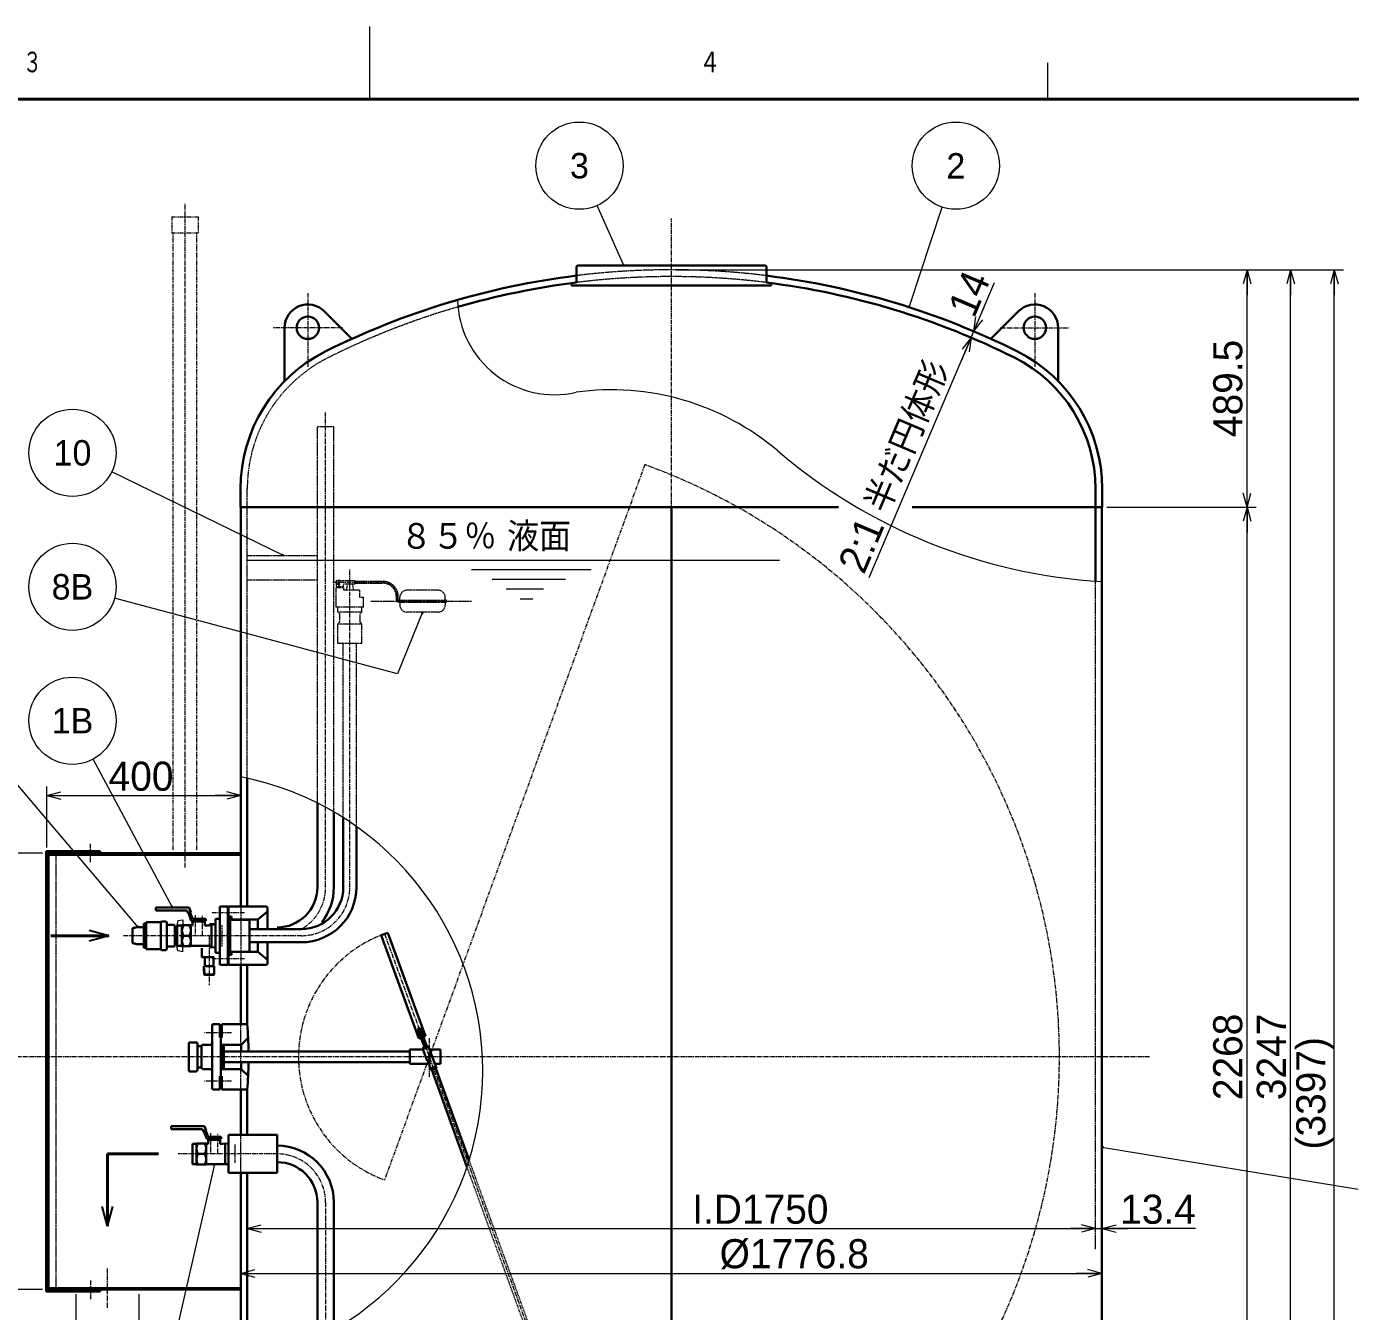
# Model space of a CAD drawing. Header units: millimetres. Extents: x -136 to 8579, y -139 to 6011.
# Drawn here: x 3506 to 6238, y 3361 to 6011 of the extents above; entities that cross this region are included whole.
import ezdxf
from ezdxf.enums import TextEntityAlignment as Align

# ---------------------------------------------------------------- set-up
doc = ezdxf.new("R2010")
doc.units = ezdxf.units.MM
doc.header["$LTSCALE"] = 0.5
for name, pattern in [('CENTER2', [28.575, 19.05, -3.175, 3.175, -3.175]), ('HIDDEN2', [4.7625, 3.175, -1.5875]), ('PHANTOM2', [31.75, 15.875, -3.175, 3.175, -3.175, 3.175, -3.175])]:
    doc.linetypes.add(name, pattern=pattern)
doc.layers.get('Defpoints').update_dxf_attribs({"color": 151})
for name, color, linetype, lineweight in [('Center', 2, 'CENTER2', 9), ('Hidden', 7, 'HIDDEN2', 9), ('Item', 7, 'Continuous', 9), ('Line', 3, 'Continuous', 30), ('Phantom', 7, 'PHANTOM2', 9), ('Size', 40, 'Continuous', 30), ('Text', 7, 'Continuous', 30)]:
    doc.layers.add(name, color=color, linetype=linetype, lineweight=lineweight)
doc.styles.get("Standard").update_dxf_attribs({"font": 'exthalf2.shx', "bigfont": 'extfont2.shx'})
doc.dimstyles.new('設計', dxfattribs={"dimtxt": 4, "dimasz": 0.001, "dimexe": 1.25, "dimexo": 0.625, "dimtad": 1, "dimdsep": 46, "dimtxsty": 'Standard', "dimblk": '30a', "dimcen": 0, "dimadec": 0, "dimazin": 0, "dimtfac": 1, "dimtofl": 0, "dimtmove": 0, "dimatfit": 3, "dimldrblk": '30a', "dimfxl": 1, "dimlwd": 9, "dimlwe": 9, "dimarcsym": 0})

# ---------------------------------------------------------------- blocks, each defined once
blk = doc.blocks.new('30a')
at = {"color": 0, "linetype": 'ByBlock', "lineweight": -2}
for q in [(-3500, 0), (-1932, 518), (-1932, -518)]:
    blk.add_line((0, 0), q, dxfattribs=at)
blk = doc.blocks.new('*D56')
at = {"layer": 'Defpoints', "color": 0, "transparency": 16777216}
for p in [(3414.1, 4306), (3548.3, 4306), (3548.3, 3406)]:
    blk.add_point(p, dxfattribs=at)
at = {"layer": 'Size', "color": 0, "lineweight": 9, "transparency": 16777216}
for p, q in [((3538.9, 4306), (3395.3, 4306)), ((3414.1, 3406), (3414.1, 4306)), ((3538.9, 3406), (3395.3, 3406))]:
    blk.add_line(p, q, dxfattribs=at)
at = {"layer": 'Size', "color": 0, "lineweight": 9, "transparency": 16777216, "xscale": 0.015, "yscale": 0.015, "zscale": 0.015}
for p, rotation in [((3414.1, 4306), 90), ((3414.1, 3406), 270)]:
    blk.add_blockref('30a', p, dxfattribs=dict(at, rotation=rotation))
at = {"layer": 'Size', "color": 0, "transparency": 16777216, "insert": (3374.7, 3856), "char_height": 60, "attachment_point": 5, "rotation": 90}
blk.add_mtext('900', dxfattribs=at)
blk = doc.blocks.new('*D57')
at = {"layer": 'Defpoints', "color": 0, "transparency": 16777216}
for p in [(3948.3, 4425.2), (3548.3, 4308.5), (3948.3, 4309.4)]:
    blk.add_point(p, dxfattribs=at)
at = {"layer": 'Size', "color": 0, "lineweight": 9, "transparency": 16777216}
for p, q in [((3548.3, 4317.9), (3548.3, 4443.9)), ((3548.3, 4425.2), (3948.3, 4425.2))]:
    blk.add_line(p, q, dxfattribs=at)
at = {"layer": 'Size', "color": 0, "lineweight": 9, "transparency": 16777216, "xscale": 0.015, "yscale": 0.015, "zscale": 0.015, "rotation": 180}
blk.add_blockref('30a', (3548.3, 4425.2), dxfattribs=at)
at = {"layer": 'Size', "color": 0, "lineweight": 9, "transparency": 16777216, "xscale": 0.015, "yscale": 0.015, "zscale": 0.015}
blk.add_blockref('30a', (3948.3, 4425.2), dxfattribs=at)
at = {"layer": 'Size', "color": 0, "transparency": 16777216, "insert": (3742.5, 4464.6), "char_height": 60, "attachment_point": 5}
blk.add_mtext('400', dxfattribs=at)
blk = doc.blocks.new('*D59')
at = {"layer": 'Defpoints', "color": 0, "transparency": 16777216}
for p in [(3608.3, 3406), (3738.3, 3406), (3738.3, 3252)]:
    blk.add_point(p, dxfattribs=at)
at = {"layer": 'Size', "color": 0, "lineweight": 9, "transparency": 16777216}
for p, q in [((3608.3, 3396.6), (3608.3, 3233.3)), ((3738.3, 3396.6), (3738.3, 3233.3)), ((3608.3, 3252), (3351.1, 3252)), ((3738.3, 3252), (3608.3, 3252)), ((3608.3, 3252), (3608.3, 3252)), ((3608.3, 3252), (3608.3, 3252)), ((3738.3, 3252), (3738.3, 3252)), ((3738.3, 3252), (3738.3, 3252))]:
    blk.add_line(p, q, dxfattribs=at)
at = {"layer": 'Size', "color": 0, "lineweight": 9, "transparency": 16777216, "xscale": 0.015, "yscale": 0.015, "zscale": 0.015}
blk.add_blockref('30a', (3608.3, 3252), dxfattribs=at)
at = {"layer": 'Size', "color": 0, "lineweight": 9, "transparency": 16777216, "xscale": 0.015, "yscale": 0.015, "zscale": 0.015, "rotation": 180}
blk.add_blockref('30a', (3738.3, 3252), dxfattribs=at)
at = {"layer": 'Size', "color": 0, "transparency": 16777216, "insert": (3460.5, 3291.4), "char_height": 60, "attachment_point": 5}
blk.add_mtext('%%C130穴', dxfattribs=at)
blk = doc.blocks.new('*D60')
at = {"layer": 'Defpoints', "color": 0, "transparency": 16777216}
for p in [(5711.7, 3886), (3961.7, 3647), (5711.7, 3532.1)]:
    blk.add_point(p, dxfattribs=at)
at = {"layer": 'Size', "color": 0, "lineweight": 9, "transparency": 16777216}
blk.add_line((3961.7, 3532.1), (5711.7, 3532.1), dxfattribs=at)
at = {"layer": 'Size', "color": 0, "lineweight": 9, "transparency": 16777216, "xscale": 0.015, "yscale": 0.015, "zscale": 0.015, "rotation": 180}
blk.add_blockref('30a', (3961.7, 3532.1), dxfattribs=at)
at = {"layer": 'Size', "color": 0, "lineweight": 9, "transparency": 16777216, "xscale": 0.015, "yscale": 0.015, "zscale": 0.015}
blk.add_blockref('30a', (5711.7, 3532.1), dxfattribs=at)
at = {"layer": 'Size', "color": 0, "transparency": 16777216, "insert": (5020.3, 3571.5), "char_height": 60, "attachment_point": 5}
blk.add_mtext('I.D1750', dxfattribs=at)
blk = doc.blocks.new('*D61')
at = {"layer": 'Defpoints', "color": 0, "transparency": 16777216}
for p in [(5711.7, 3886), (5725.1, 3886), (5725.1, 3532.1)]:
    blk.add_point(p, dxfattribs=at)
at = {"layer": 'Size', "color": 0, "lineweight": 9, "transparency": 16777216}
for p, q in [((5711.7, 3532.1), (5711.7, 3532.1)), ((5711.7, 3532.1), (5725.1, 3532.1)), ((5725.1, 3532.1), (5725.1, 3532.1)), ((5918.2, 3532.1), (5725.1, 3532.1))]:
    blk.add_line(p, q, dxfattribs=at)
at = {"layer": 'Size', "color": 0, "lineweight": 9, "transparency": 16777216, "xscale": 0.015, "yscale": 0.015, "zscale": 0.015}
blk.add_blockref('30a', (5711.7, 3532.1), dxfattribs=at)
at = {"layer": 'Size', "color": 0, "lineweight": 9, "transparency": 16777216, "xscale": 0.015, "yscale": 0.015, "zscale": 0.015, "rotation": 180}
blk.add_blockref('30a', (5725.1, 3532.1), dxfattribs=at)
at = {"layer": 'Size', "color": 0, "transparency": 16777216, "insert": (5840.8, 3571.5), "char_height": 60, "attachment_point": 5}
blk.add_mtext('13.4', dxfattribs=at)
blk = doc.blocks.new('*D62')
at = {"layer": 'Defpoints', "color": 0, "transparency": 16777216}
for p in [(5725.1, 3886), (3948.3, 3647), (5725.1, 3439.6)]:
    blk.add_point(p, dxfattribs=at)
at = {"layer": 'Size', "color": 0, "lineweight": 9, "transparency": 16777216}
blk.add_line((3948.3, 3439.6), (5725.1, 3439.6), dxfattribs=at)
at = {"layer": 'Size', "color": 0, "lineweight": 9, "transparency": 16777216, "xscale": 0.015, "yscale": 0.015, "zscale": 0.015, "rotation": 180}
blk.add_blockref('30a', (3948.3, 3439.6), dxfattribs=at)
at = {"layer": 'Size', "color": 0, "lineweight": 9, "transparency": 16777216, "xscale": 0.015, "yscale": 0.015, "zscale": 0.015}
blk.add_blockref('30a', (5725.1, 3439.6), dxfattribs=at)
at = {"layer": 'Size', "color": 0, "transparency": 16777216, "insert": (5090.2, 3479), "char_height": 60, "attachment_point": 5}
blk.add_mtext('%%C1776.8', dxfattribs=at)
blk = doc.blocks.new('*D64')
at = {"layer": 'Defpoints', "color": 0, "transparency": 16777216}
for p in [(5725.7, 5020), (6024.4, 5020), (5725.7, 2752)]:
    blk.add_point(p, dxfattribs=at)
at = {"layer": 'Size', "color": 0, "lineweight": 9, "transparency": 16777216}
for p, q in [((5735.1, 5020), (6043.1, 5020)), ((6024.4, 2752), (6024.4, 5020)), ((5735.1, 2752), (6043.1, 2752))]:
    blk.add_line(p, q, dxfattribs=at)
at = {"layer": 'Size', "color": 0, "lineweight": 9, "transparency": 16777216, "xscale": 0.015, "yscale": 0.015, "zscale": 0.015}
for p, rotation in [((6024.4, 5020), 90), ((6024.4, 2752), 270)]:
    blk.add_blockref('30a', p, dxfattribs=dict(at, rotation=rotation))
at = {"layer": 'Size', "color": 0, "transparency": 16777216, "insert": (5985, 3886), "char_height": 60, "attachment_point": 5, "rotation": 90}
blk.add_mtext('2268', dxfattribs=at)
blk = doc.blocks.new('*D65')
at = {"layer": 'Defpoints', "color": 0, "transparency": 16777216}
for p in [(4836.7, 5509.5), (6024.4, 5509.5), (5725.7, 5020)]:
    blk.add_point(p, dxfattribs=at)
at = {"layer": 'Size', "color": 0, "lineweight": 9, "transparency": 16777216}
for p, q in [((4846.1, 5509.5), (6043.1, 5509.5)), ((6024.4, 5020), (6024.4, 5509.5)), ((5735.1, 5020), (6043.1, 5020))]:
    blk.add_line(p, q, dxfattribs=at)
at = {"layer": 'Size', "color": 0, "lineweight": 9, "transparency": 16777216, "xscale": 0.015, "yscale": 0.015, "zscale": 0.015}
for p, rotation in [((6024.4, 5509.5), 90), ((6024.4, 5020), 270)]:
    blk.add_blockref('30a', p, dxfattribs=dict(at, rotation=rotation))
at = {"layer": 'Size', "color": 0, "transparency": 16777216, "insert": (5985, 5264.8), "char_height": 60, "attachment_point": 5, "rotation": 90}
blk.add_mtext('489.5', dxfattribs=at)
blk = doc.blocks.new('*D67')
at = {"layer": 'Defpoints', "color": 0, "transparency": 16777216}
for p in [(4836.7, 5509.5), (6114.4, 5509.5), (4836.7, 2262.5)]:
    blk.add_point(p, dxfattribs=at)
at = {"layer": 'Size', "color": 0, "lineweight": 9, "transparency": 16777216}
for p, q in [((4846.1, 5509.5), (6133.1, 5509.5)), ((6114.4, 2262.5), (6114.4, 5509.5)), ((4846.1, 2262.5), (6133.1, 2262.5))]:
    blk.add_line(p, q, dxfattribs=at)
at = {"layer": 'Size', "color": 0, "lineweight": 9, "transparency": 16777216, "xscale": 0.015, "yscale": 0.015, "zscale": 0.015}
for p, rotation in [((6114.4, 5509.5), 90), ((6114.4, 2262.5), 270)]:
    blk.add_blockref('30a', p, dxfattribs=dict(at, rotation=rotation))
at = {"layer": 'Size', "color": 0, "transparency": 16777216, "insert": (6075, 3886), "char_height": 60, "attachment_point": 5, "rotation": 90}
blk.add_mtext('3247', dxfattribs=at)
blk = doc.blocks.new('*D68')
at = {"layer": 'Defpoints', "color": 0, "transparency": 16777216}
for p in [(4836.7, 5509.5), (6204.4, 5509.5), (5649.9, 2112.5)]:
    blk.add_point(p, dxfattribs=at)
at = {"layer": 'Size', "color": 0, "lineweight": 9, "transparency": 16777216}
for p, q in [((4846.1, 5509.5), (6223.1, 5509.5)), ((6204.4, 2112.5), (6204.4, 5509.5))]:
    blk.add_line(p, q, dxfattribs=at)
at = {"layer": 'Size', "color": 0, "lineweight": 9, "transparency": 16777216, "xscale": 0.015, "yscale": 0.015, "zscale": 0.015}
for p, rotation in [((6204.4, 5509.5), 90), ((6204.4, 2112.5), 270)]:
    blk.add_blockref('30a', p, dxfattribs=dict(at, rotation=rotation))
at = {"layer": 'Size', "color": 0, "transparency": 16777216, "insert": (6165, 3811), "char_height": 60, "attachment_point": 5, "rotation": 90}
blk.add_mtext('(3397)', dxfattribs=at)
blk = doc.blocks.new('*D69')
at = {"layer": 'Defpoints', "color": 0, "transparency": 16777216}
for p in [(5460.7, 5382.6), (5460.7, 5382.6), (5455.2, 5369.7)]:
    blk.add_point(p, dxfattribs=at)
at = {"layer": 'Size', "color": 0, "lineweight": 9, "transparency": 16777216}
for p, q in [((5460.7, 5382.6), (5503.3, 5483)), ((5455.2, 5369.7), (5460.7, 5382.6)), ((5455.2, 5369.7), (5455.2, 5369.6))]:
    blk.add_line(p, q, dxfattribs=at)
at = {"layer": 'Size', "color": 0, "lineweight": 9, "transparency": 16777216, "xscale": 0.015, "yscale": 0.015, "zscale": 0.015}
for p, rotation in [((5460.7, 5382.6), 246.9999999999987), ((5455.2, 5369.7), 66.99999999999865)]:
    blk.add_blockref('30a', p, dxfattribs=dict(at, rotation=rotation))
at = {"layer": 'Size', "color": 0, "transparency": 16777216, "insert": (5450.9, 5460.3), "char_height": 60, "attachment_point": 5, "rotation": 67}
blk.add_mtext('14', dxfattribs=at)
blk = doc.blocks.new('*U42')
at = {"layer": 'Size', "lineweight": 9}
blk.add_line((-14.2, -33.44), (0, 0), dxfattribs=at)
at = {"layer": 'Size'}
blk.add_text('2:1 半だ円体形', height=4, rotation=67, dxfattribs=at).set_placement((-14.93, -33.13))

msp = doc.modelspace()

# ---------------------------------------------------------------- linework, layer by layer
at = {"color": 4, "linetype": 'Continuous', "lineweight": 9}
for p, q in [((4213.60817, 6011.35569), (4213.60817, 5861.35569)), ((5613.60817, 5861.35569), (5613.60817, 5936.35569))]:
    msp.add_line(p, q, dxfattribs=at)
at = {"color": 4, "linetype": 'Continuous', "lineweight": 40}
msp.add_line((8413.60817, 5861.35569), (13.60817, 5861.35569), dxfattribs=at)
at = {"layer": 'Center', "color": 7}
msp.add_line((3833.31872, 4276.37771), (3833.31872, 5645.51057), dxfattribs=at)
at = {"layer": 'Center', "color": 2}
for p, q in [((4836.71871, 2039.50549), (4836.71871, 5615.64992)), ((4086.71871, 5461.58583), (4086.71871, 5308.71371)), ((5586.71871, 5461.58583), (5586.71871, 5309.23758)), ((4158.35335, 5389.9512), (4015.08408, 5389.9512)), ((5515.08408, 5389.9512), (5658.35334, 5389.9512)), ((4123.31871, 4236.0074), (4123.31871, 5214.88851)), ((3638.31872, 4287.48485), (3638.31872, 4326.94981)), ((3854.01871, 4178.47517), (3854.01871, 4136.0074)), ((3869.01871, 4136.0074), (3869.01871, 4178.47517)), ((3883.01871, 4136.0074), (3883.01871, 4033.74579)), ((3929.06596, 3936.00741), (3872.01005, 3936.00741)), ((4337.32617, 3924.61566), (4337.32617, 3845.06209)), ((5823.10245, 3886.00741), (3469.67703, 3886.00741)), ((3929.06596, 3836.00741), (3872.01005, 3836.00741)), ((3886.01871, 3728.47517), (3886.01871, 3686.00741)), ((3901.01871, 3686.00741), (3901.01871, 3728.47517)), ((4023.31871, 3686.00741), (3819.37036, 3686.00741)), ((4123.31871, 3586.00741), (4123.31871, 2593.66721)), ((3673.31872, 3368.47643), (3673.31872, 3449.93839)), ((3638.31872, 3424.52996), (3638.31872, 3385.065))]:
    msp.add_line(p, q, dxfattribs=at)
at = {"layer": 'Center', "color": 6}
for p, q in [((4173.31871, 4236.0074), (4173.31871, 4891.19935)), ((4138.23869, 4865.0074), (4241.31871, 4865.0074)), ((4150.31871, 4870.39554), (4150.31871, 4852.62327)), ((4271.31871, 4829.0074), (4271.31871, 4835.0074)), ((4274.31871, 4826.0074), (4388.79778, 4826.0074)), ((3955.70918, 4183.5074), (3886.93468, 4183.5074)), ((4073.31871, 4136.0074), (3705.87834, 4136.0074)), ((3955.70918, 4088.5074), (3886.93468, 4088.5074))]:
    msp.add_line(p, q, dxfattribs=at)
at = {"layer": 'Center', "color": 4}
for p, q in [((4244.98073, 4139.72442), (4781.95235, 2664.407)), ((4335.24434, 3904.94103), (4326.49002, 3901.73959))]:
    msp.add_line(p, q, dxfattribs=at)
for radius, start, end in [(1300, 290, 70), (270, 110, 250)]:
    msp.add_arc((4337.32617, 3886.00741), radius, start, end, dxfattribs=at)
at = {"layer": 'Center', "color": 6}
for centre, radius, start, end in [((4241.31871, 4835.0074), 30, 0, 90), ((4274.31871, 4829.0074), 3, 180, 270), ((4073.31871, 4236.0074), 100, 270, 0)]:
    msp.add_arc(centre, radius, start, end, dxfattribs=at)
at = {"layer": 'Center', "color": 2}
for centre, start, end in [((4023.31871, 4236.0074), 302.197252, 0), ((4023.31871, 3586.00741), 0, 90)]:
    msp.add_arc(centre, 100, start, end, dxfattribs=at)
at = {"layer": 'Hidden', "color": 3}
for p, q in [((4106.31871, 4409.75924), (4106.31871, 5186.0074)), ((4106.31871, 5186.0074), (4140.31871, 5186.0074)), ((4140.31871, 4391.37946), (4140.31871, 5186.0074)), ((3961.71871, 4460.89067), (3961.71871, 5058.05513)), ((3961.71871, 4920.0074), (4106.31871, 4920.0074)), ((3961.71871, 4870.0074), (4106.31871, 4870.0074)), ((5711.71871, 3489.2005), (5711.71871, 4867.34911)), ((3566.71872, 4306.0074), (3566.71872, 3406.00741)), ((3948.31871, 4196.0074), (3948.31871, 4076.0074)), ((3909.01871, 4157.98641), (3909.01871, 4114.0284)), ((3948.31871, 3818.50741), (3948.31871, 3953.50741)), ((3948.31871, 3647.00741), (3948.31871, 3725.00741)), ((3936.01871, 3705.03991), (3936.01871, 3666.9749))]:
    msp.add_line(p, q, dxfattribs=at)
at = {"layer": 'Hidden', "color": 6}
for p, q in [((4145.31871, 4869.0074), (4183.31871, 4869.0074)), ((4145.31871, 4869.0074), (4145.31871, 4856.0074)), ((4183.31871, 4869.0074), (4183.31871, 4861.0074)), ((4183.31871, 4867.0074), (4241.31871, 4867.0074)), ((4183.31871, 4863.0074), (4241.31871, 4863.0074)), ((4145.31871, 4856.0074), (4160.31871, 4856.0074)), ((4145.31871, 4854.0074), (4160.31871, 4854.0074)), ((4145.31871, 4814.0074), (4145.31871, 4854.0074)), ((4183.31871, 4861.0074), (4160.31871, 4861.0074)), ((4160.31871, 4856.0074), (4160.31871, 4861.0074)), ((4160.31871, 4854.0074), (4160.31871, 4849.0074)), ((4193.31871, 4849.0074), (4160.31871, 4849.0074)), ((4168.31871, 4861.0074), (4165.81871, 4849.0074)), ((4178.31871, 4861.0074), (4180.81871, 4849.0074)), ((4193.31871, 4849.0074), (4193.31871, 4834.0074)), ((4355.29996, 4848.5074), (4291.33747, 4848.5074)), ((4201.31871, 4814.0074), (4145.31871, 4814.0074)), ((4148.31871, 4804.0074), (4148.31871, 4814.0074)), ((4193.31871, 4834.0074), (4201.31871, 4834.0074)), ((4198.31871, 4804.0074), (4198.31871, 4814.0074)), ((4201.31871, 4814.0074), (4201.31871, 4834.0074)), ((4269.31871, 4829.0074), (4269.31871, 4835.0074)), ((4273.31871, 4829.0074), (4273.31871, 4835.0074)), ((4274.31871, 4828.0074), (4371.27142, 4828.0074)), ((4274.31871, 4824.0074), (4371.27142, 4824.0074)), ((4276.33747, 4828.0074), (4276.33747, 4833.5074)), ((4276.33747, 4824.0074), (4276.33747, 4818.5074)), ((4370.29996, 4828.0074), (4370.29996, 4833.5074)), ((4370.29996, 4829.0074), (4371.27142, 4829.0074)), ((4370.29996, 4824.0074), (4370.29996, 4818.5074)), ((4371.27142, 4823.0074), (4370.29996, 4823.0074)), ((4371.27142, 4828.0074), (4371.27142, 4829.0074)), ((4371.27142, 4824.0074), (4371.27142, 4823.0074)), ((4148.31871, 4804.0074), (4198.31871, 4804.0074)), ((4148.31871, 4804.0074), (4152.31871, 4800.0074)), ((4148.31871, 4779.0074), (4152.31871, 4783.0074)), ((4152.31871, 4800.0074), (4152.31871, 4783.0074)), ((4198.31871, 4804.0074), (4194.31871, 4800.0074)), ((4194.31871, 4783.0074), (4194.31871, 4800.0074)), ((4198.31871, 4779.0074), (4194.31871, 4783.0074)), ((4355.29996, 4803.5074), (4291.33747, 4803.5074)), ((4148.31871, 4739.0074), (4148.31871, 4779.0074)), ((4148.31871, 4779.0074), (4198.31871, 4779.0074)), ((4198.31871, 4739.0074), (4198.31871, 4779.0074)), ((4198.31871, 4739.0074), (4148.31871, 4739.0074)), ((4159.71871, 4379.61239), (4159.71871, 4739.0074)), ((4186.91871, 4361.3976), (4186.91871, 4739.0074))]:
    msp.add_line(p, q, dxfattribs=at)
at = {"layer": 'Hidden', "color": 4}
for p, q in [((4216.55554, 4826.0074), (4424.0085, 4826.0074)), ((4716.22102, 2858.15946), (4419.53395, 3673.30049)), ((4707.76382, 2855.08123), (4415.01731, 3659.39562))]:
    msp.add_line(p, q, dxfattribs=at)
at = {"layer": 'Hidden', "color": 6}
msp.add_circle((4150.31871, 4861.0074), 2, dxfattribs=at)
at = {"layer": 'Hidden', "color": 3}
for centre, radius, start, end in [((4836.71871, 3912.63241), 1596.875, 82.949754, 97.050246), ((4836.71871, 3912.63241), 1582.875, 82.887076, 97.112924), ((4836.71871, 3912.63241), 1582.875, 106.151363, 116.567598), ((4263.94371, 5058.05513), 302.225, 116.567598, 180)]:
    msp.add_arc(centre, radius, start, end, dxfattribs=at)
at = {"layer": 'Hidden', "color": 6}
for centre, radius, start, end in [((4241.31871, 4835.0074), 32, 0, 90), ((4241.31871, 4835.0074), 28, 0, 90), ((4291.33747, 4833.5074), 15, 90, 180), ((4355.29996, 4833.5074), 15, 0, 90), ((4274.31871, 4829.0074), 5, 180, 270), ((4274.31871, 4829.0074), 1, 180, 270), ((4291.33747, 4818.5074), 15, 180, 270), ((4355.29996, 4818.5074), 15, 270, 0), ((4370.76866, 4826.0074), 2.55005, 281.370636, 78.629364)]:
    msp.add_arc(centre, radius, start, end, dxfattribs=at)
at = {"layer": 'Item', "color": 7, "lineweight": 9}
for centre in [(4647.02755, 5724.29033), (5423.59176, 5724.29033), (3601.08526, 5131.98476), (3601.08526, 4855.69439), (3601.08526, 4579.40402)]:
    msp.add_circle(centre, 90, dxfattribs=at)
at = {"layer": 'Line', "color": 3}
for p, q in [((4640.71871, 5516.04543), (4642.71871, 5518.04543)), ((4640.71871, 5483.04543), (4640.71871, 5516.04543)), ((4642.71871, 5518.04543), (5030.71871, 5518.04543)), ((5032.71871, 5516.04543), (5030.71871, 5518.04543)), ((5032.71871, 5483.04543), (5032.71871, 5516.04543)), ((4630.71871, 5482.04543), (4640.71871, 5483.04543)), ((4630.71871, 5482.04543), (4630.71871, 5477.04543)), ((4630.71871, 5477.04543), (5042.71871, 5477.04543)), ((5042.71871, 5482.04543), (5032.71871, 5483.04543)), ((5042.71871, 5482.04543), (5042.71871, 5477.04543)), ((4120.65984, 5423.89232), (4177.47549, 5367.07667)), ((5552.77759, 5423.89232), (5495.96194, 5367.07667)), ((4038.71871, 5389.9512), (4038.71871, 5280.02799)), ((5634.71871, 5389.9512), (5634.71871, 5280.02799)), ((3947.71871, 5020.0074), (3947.71871, 5058.05513)), ((5711.71871, 4867.34911), (5711.71871, 5058.05513)), ((5725.71871, 5020.0074), (5725.71871, 5058.05513)), ((3947.71871, 5020.0074), (5181.28438, 5020.0074)), ((3948.31871, 5020.0074), (3948.31871, 4196.0074)), ((4836.71871, 5020.0074), (4836.71871, 2752.00741)), ((5725.71871, 5020.0074), (5333.53442, 5020.0074)), ((5725.11871, 2752.00741), (5725.11871, 5020.0074)), ((3961.71871, 4460.89067), (3961.71871, 4196.0074)), ((4106.31871, 4236.0074), (4106.31871, 4409.75924)), ((4140.31871, 4236.0074), (4140.31871, 4391.37946)), ((3546.71872, 4310.1074), (3658.31872, 4310.1074)), ((3546.71872, 3401.90741), (3546.71872, 4310.1074)), ((3548.31872, 4308.5074), (3658.31872, 4308.5074)), ((3548.31872, 3403.50741), (3548.31872, 4308.5074)), ((3948.31871, 4306.0074), (3548.31872, 4306.0074)), ((3948.31871, 4302.8074), (3551.51872, 4302.8074)), ((3551.51872, 3409.20741), (3551.51872, 4302.8074)), ((3566.71872, 4306.0074), (3566.71872, 4308.5074)), ((3658.31872, 4310.1074), (3658.31872, 4308.5074)), ((3548.31872, 4286.0074), (3551.51872, 4286.0074)), ((3773.01872, 4194.0074), (3773.01872, 4188.0074)), ((3773.01872, 4194.0074), (3841.71158, 4194.0074)), ((3773.01872, 4188.0074), (3837.51033, 4188.0074)), ((3839.38056, 4182.869), (3837.51033, 4188.0074)), ((3845.01872, 4184.92112), (3839.38056, 4182.869)), ((3846.21789, 4167.0074), (3840.32025, 4183.21102)), ((3841.71158, 4194.0074), (3845.01872, 4184.92112)), ((3849.01872, 4171.0074), (3844.07902, 4184.5791)), ((3827.01872, 4157.0074), (3817.01872, 4157.0074)), ((3817.01872, 4157.0074), (3817.01872, 4115.0074)), ((3845.01872, 4157.65804), (3827.01872, 4157.65804)), ((3827.01872, 4157.65804), (3827.01872, 4114.35677)), ((3845.01872, 4157.65804), (3845.01872, 4114.35677)), ((3849.01872, 4157.0074), (3845.01872, 4157.0074)), ((3876.01871, 4167.0074), (3846.21789, 4167.0074)), ((3849.01872, 4171.0074), (3876.01871, 4171.0074)), ((3849.01872, 4157.0074), (3849.01872, 4165.0074)), ((3849.01872, 4165.0074), (3874.01871, 4165.0074)), ((3874.01871, 4157.0074), (3874.01871, 4165.0074)), ((3874.01871, 4157.0074), (3882.49115, 4157.0074)), ((3876.01871, 4171.0074), (3876.01871, 4167.0074)), ((3888.01871, 4160.19875), (3882.49115, 4157.0074)), ((3888.01871, 4160.19875), (3896.31871, 4159.9089)), ((3888.01871, 4160.19875), (3888.01871, 4111.81606)), ((3842.11808, 4136.0074), (3829.91935, 4136.0074)), ((3827.01872, 4115.0074), (3817.01872, 4115.0074)), ((3845.01872, 4114.35677), (3827.01872, 4114.35677)), ((3882.49115, 4115.0074), (3845.01872, 4115.0074)), ((3868.01871, 4092.0074), (3868.01871, 4110.0074)), ((3888.01871, 4111.81606), (3882.49115, 4115.0074)), ((3888.01871, 4111.81606), (3896.31871, 4112.1059)), ((3868.01871, 4092.0074), (3893.31871, 4092.0074)), ((3893.67082, 4073.0074), (3872.36661, 4073.0074)), ((3872.36661, 4068.1674), (3872.36661, 4073.0074)), ((3874.01871, 4073.0074), (3874.01871, 4092.0074)), ((3892.01871, 4073.0074), (3892.01871, 4092.0074)), ((3893.67082, 4068.1674), (3893.67082, 4073.0074)), ((3948.31871, 3953.50741), (3948.31871, 4076.0074)), ((3961.71871, 3953.50741), (3961.71871, 4076.0074)), ((3872.36661, 4068.1674), (3872.79125, 4056.0074)), ((3872.79125, 4056.0074), (3893.24618, 4056.0074)), ((3873.98817, 4055.0074), (3872.79125, 4056.0074)), ((3873.98817, 4055.0074), (3892.04926, 4055.0074)), ((3892.04926, 4055.0074), (3893.24618, 4056.0074)), ((3893.67082, 4068.1674), (3893.24618, 4056.0074)), ((3889.32617, 3821.50741), (3889.32617, 3950.50741)), ((3892.32617, 3953.50741), (3905.32617, 3953.50741)), ((3905.32617, 3953.50741), (3905.32617, 3926.00741)), ((3909.32617, 3953.50741), (3961.71871, 3953.50741)), ((3909.32617, 3953.50741), (3909.32617, 3926.00741)), ((3841.32617, 3914.00741), (3841.32617, 3858.00741)), ((3843.32617, 3916.00741), (3855.32617, 3916.00741)), ((3859.32617, 3912.00741), (3859.32617, 3860.00741)), ((3859.32617, 3908.00741), (3867.32617, 3908.00741)), ((3867.32617, 3864.00741), (3867.32617, 3908.00741)), ((3889.32617, 3911.00741), (3870.32617, 3911.00741)), ((3909.32617, 3926.00741), (3905.32617, 3926.00741)), ((3907.32617, 3926.00741), (3907.32617, 3846.00741)), ((3907.32617, 3912.00741), (3908.32617, 3911.00741)), ((3907.32617, 3910.00741), (3912.32617, 3910.00741)), ((3908.32617, 3911.00741), (3949.32617, 3911.00741)), ((3908.32617, 3911.00741), (3908.32617, 3861.00741)), ((3913.32617, 3863.00741), (3913.32617, 3909.00741)), ((3949.32617, 3911.00741), (3963.45102, 3925.13225)), ((3949.32617, 3911.00741), (3949.32617, 3897.00741)), ((4297.32617, 3897.0081), (3913.32617, 3897.00741)), ((4297.32617, 3901.0081), (4322.59016, 3901.0081)), ((4297.32617, 3872.0081), (4297.32617, 3901.0081)), ((4360.32617, 3901.0081), (4339.89942, 3901.0081)), ((4360.32617, 3901.0081), (4360.32617, 3872.0081)), ((3843.32617, 3856.00741), (3855.32617, 3856.00741)), ((3867.32617, 3864.00741), (3859.32617, 3864.00741)), ((3889.32617, 3861.00741), (3870.32617, 3861.00741)), ((3907.32617, 3862.00741), (3912.32617, 3862.00741)), ((3907.32617, 3860.00741), (3908.32617, 3861.00741)), ((3908.32617, 3861.00741), (3949.32617, 3861.00741)), ((4297.32617, 3875.0081), (3913.32617, 3875.00741)), ((3949.32617, 3875.00741), (3949.32617, 3861.00741)), ((3949.32617, 3861.00741), (3963.45102, 3846.88256)), ((4297.32617, 3872.0081), (4335.60787, 3872.0081)), ((4360.32617, 3872.0081), (4350.19914, 3872.0081)), ((3909.32617, 3846.00741), (3905.32617, 3846.00741)), ((3905.32617, 3846.00741), (3905.32617, 3818.50741)), ((3909.32617, 3846.00741), (3909.32617, 3818.50741)), ((3892.32617, 3818.50741), (3905.32617, 3818.50741)), ((3909.32617, 3818.50741), (3961.71871, 3818.50741)), ((3948.31871, 3818.50741), (3948.31871, 3725.00741)), ((3961.71871, 3818.50741), (3961.71871, 3725.00741)), ((3805.01872, 3743.00741), (3873.71158, 3743.00741)), ((3805.01872, 3743.00741), (3805.01872, 3737.00741)), ((3873.71158, 3743.00741), (3877.01871, 3733.92112)), ((3805.01872, 3737.00741), (3869.51033, 3737.00741)), ((3871.38056, 3731.869), (3869.51033, 3737.00741)), ((3877.01871, 3733.92112), (3871.38056, 3731.869)), ((3878.21788, 3717.00741), (3872.32025, 3732.21102)), ((3881.01871, 3721.00741), (3876.07902, 3733.5791)), ((3908.01871, 3717.00741), (3878.21788, 3717.00741)), ((3881.01871, 3721.00741), (3908.01871, 3721.00741)), ((3908.01871, 3721.00741), (3908.01871, 3717.00741)), ((3923.31871, 3725.00741), (4023.31871, 3725.00741)), ((3923.31871, 3647.00741), (3923.31871, 3725.00741)), ((4023.31871, 3725.00741), (4023.31871, 3647.00741)), ((3849.01872, 3707.00741), (3849.01872, 3665.00741)), ((3857.01871, 3707.00741), (3849.01872, 3707.00741)), ((3857.01871, 3707.65804), (3857.01871, 3664.35677)), ((3877.01871, 3707.65804), (3857.01871, 3707.65804)), ((3877.01871, 3707.65804), (3877.01871, 3664.35677)), ((3881.01871, 3707.00741), (3877.01871, 3707.00741)), ((3881.01871, 3715.00741), (3906.01871, 3715.00741)), ((3881.01871, 3707.00741), (3881.01871, 3715.00741)), ((3906.01871, 3707.00741), (3906.01871, 3715.00741)), ((3906.01871, 3707.00741), (3910.49115, 3707.00741)), ((3916.01871, 3707.21733), (3910.49115, 3707.00741)), ((3916.01871, 3707.21733), (3923.31871, 3706.96241)), ((3916.01871, 3664.79748), (3916.01871, 3707.21733)), ((3857.01871, 3665.00741), (3849.01872, 3665.00741)), ((3877.01871, 3664.35677), (3857.01871, 3664.35677)), ((3874.11808, 3686.00741), (3859.91935, 3686.00741)), ((3877.01871, 3665.00741), (3910.49115, 3665.00741)), ((3916.01871, 3664.79748), (3910.49115, 3665.00741)), ((3916.01871, 3664.79748), (3923.31871, 3665.05241)), ((3923.31871, 3647.00741), (4023.31871, 3647.00741)), ((3948.31871, 3647.00741), (3948.31871, 2752.00741)), ((3961.71871, 3647.00741), (3961.71871, 3253.58567)), ((4106.31871, 3586.00741), (4106.31871, 3304.7171)), ((4140.31871, 3586.00741), (4140.31871, 3323.09688)), ((3548.31872, 3426.00741), (3551.51872, 3426.00741)), ((3546.71872, 3401.90741), (3658.31872, 3401.90741)), ((3548.31872, 3406.00741), (3633.31872, 3406.00741)), ((3548.31872, 3403.50741), (3658.31872, 3403.50741)), ((3551.51872, 3409.20741), (3633.31872, 3409.20741)), ((3566.71872, 3406.00741), (3566.71872, 3403.50741)), ((3633.31872, 3409.20741), (3713.31872, 3409.20741)), ((3633.31872, 3406.00741), (3713.31872, 3406.00741)), ((3658.31872, 3401.90741), (3658.31872, 3403.50741)), ((3713.31872, 3409.20741), (3948.31871, 3409.20741)), ((3713.31872, 3406.00741), (3948.31871, 3406.00741))]:
    msp.add_line(p, q, dxfattribs=at)
at = {"layer": 'Line', "color": 4, "lineweight": 9}
for p, q in [((3961.71871, 4910.5074), (5059.57262, 4910.5074)), ((4671.56943, 4890.95755), (4424.57682, 4890.95755)), ((4618.0087, 4870.95755), (4466.91123, 4870.95755)), ((4572.62436, 4850.95755), (4495.88499, 4850.95755)), ((4524.85875, 4830.95755), (4550.78519, 4830.95755)), ((3888.01871, 4158.71975), (3896.31871, 4158.4299)), ((3888.01871, 4113.29506), (3896.31871, 4113.5849)), ((3873.52861, 4068.1674), (3872.36661, 4070.18005)), ((3873.52861, 4068.1674), (3873.98817, 4055.0074)), ((3892.50882, 4068.1674), (3892.04926, 4055.0074)), ((3892.50882, 4068.1674), (3893.67082, 4070.18005)), ((3923.31871, 3705.48341), (3916.01871, 3705.73833)), ((3916.01871, 3666.27648), (3923.31871, 3666.53141))]:
    msp.add_line(p, q, dxfattribs=at)
at = {"layer": 'Line', "color": 6}
for p, q in [((4159.71871, 4236.0074), (4159.71871, 4379.61239)), ((4186.91871, 4236.0074), (4186.91871, 4361.3976)), ((3921.31871, 4196.0074), (3905.31871, 4196.0074)), ((3905.31871, 4196.0074), (3905.31871, 4076.0074)), ((3921.31871, 4196.0074), (3921.31871, 4076.0074)), ((3905.31871, 4171.0074), (3896.31871, 4171.0074)), ((3896.31871, 4171.0074), (3896.31871, 4101.0074)), ((3921.31871, 4175.0074), (3926.31871, 4175.0074)), ((3926.31871, 4175.0074), (3926.31871, 4097.0074)), ((3926.31871, 4169.0074), (3966.31871, 4169.0074)), ((3966.31871, 4169.0074), (3966.31871, 4103.0074)), ((4073.31871, 4149.6074), (3966.31871, 4149.6074)), ((3905.31871, 4101.0074), (3896.31871, 4101.0074)), ((3926.31871, 4103.0074), (3966.31871, 4103.0074)), ((4073.31871, 4122.4074), (3966.31871, 4122.4074)), ((3905.31871, 4076.0074), (3921.31871, 4076.0074)), ((3921.31871, 4097.0074), (3926.31871, 4097.0074))]:
    msp.add_line(p, q, dxfattribs=at)
at = {"layer": 'Line', "color": 7}
for p, q in [((3923.31871, 4175.5074), (3923.31871, 4196.0074)), ((3923.31871, 4196.0074), (4001.31871, 4196.0074)), ((3983.31871, 4169.5074), (4003.31871, 4186.0074)), ((4003.31871, 4194.0074), (4001.31871, 4196.0074)), ((4003.31871, 4149.6074), (4003.31871, 4194.0074)), ((3929.31871, 4175.5074), (3923.31871, 4175.5074)), ((3929.31871, 4169.5074), (3929.31871, 4175.5074)), ((3983.31871, 4169.5074), (3929.31871, 4169.5074)), ((3983.31871, 4149.6074), (3983.31871, 4169.5074)), ((3983.31871, 4102.5074), (3929.31871, 4102.5074)), ((3929.31871, 4096.5074), (3929.31871, 4102.5074)), ((3983.31871, 4102.5074), (3983.31871, 4122.4074)), ((3983.31871, 4102.5074), (4003.31871, 4086.0074)), ((4003.31871, 4078.0074), (4003.31871, 4122.4074)), ((3923.31871, 4076.0074), (3923.31871, 4096.5074)), ((3929.31871, 4096.5074), (3923.31871, 4096.5074)), ((3923.31871, 4076.0074), (4001.31871, 4076.0074)), ((4003.31871, 4078.0074), (4001.31871, 4076.0074))]:
    msp.add_line(p, q, dxfattribs=at)
at = {"layer": 'Line', "color": 4}
for p, q in [((3730.51872, 4152.0074), (3732.01872, 4153.5074)), ((3732.01872, 4153.5074), (3748.01872, 4153.5074)), ((3748.01872, 4111.1074), (3748.01872, 4160.9074)), ((3753.01872, 4160.9074), (3748.01872, 4160.9074)), ((3753.01872, 4108.0074), (3753.01872, 4164.0074)), ((3783.51872, 4164.0074), (3753.01872, 4164.0074)), ((3783.51872, 4164.0074), (3785.01872, 4165.5074)), ((3783.51872, 4108.0074), (3783.51872, 4164.0074)), ((3785.01872, 4165.5074), (3794.01872, 4165.5074)), ((3794.01872, 4165.5074), (3795.51872, 4164.0074)), ((3795.51872, 4164.0074), (3795.51872, 4159.0074)), ((3796.01872, 4159.0074), (3795.51872, 4159.0074)), ((3796.01872, 4159.0074), (3796.01872, 4113.0074)), ((3796.01872, 4156.5074), (3797.17673, 4158.51314)), ((3797.17342, 4158.5074), (3810.86402, 4158.5074)), ((3810.8607, 4158.51314), (3812.01872, 4156.5074)), ((3812.01872, 4156.5074), (3812.01872, 4115.5074)), ((3812.01872, 4154.0074), (3817.01872, 4154.0074)), ((3725.01872, 4121.5074), (3725.01872, 4150.5074)), ((3726.51872, 4152.0074), (3730.51872, 4152.0074)), ((4237.93919, 4137.14238), (4252.02674, 4142.29417)), ((4315.57552, 3923.83829), (4237.93919, 4137.14238)), ((4329.66309, 3928.99009), (4252.02674, 4142.29417)), ((3730.51872, 4120.0074), (3726.51872, 4120.0074)), ((3732.01872, 4118.5074), (3730.51872, 4120.0074)), ((3732.01872, 4118.5074), (3748.01872, 4118.5074)), ((3748.01872, 4111.1074), (3753.01872, 4111.1074)), ((3753.01872, 4108.0074), (3783.51872, 4108.0074)), ((3783.51872, 4108.0074), (3785.01872, 4106.5074)), ((3785.01872, 4106.5074), (3794.01872, 4106.5074)), ((3794.01872, 4106.5074), (3795.51872, 4108.0074)), ((3795.51872, 4108.0074), (3795.51872, 4113.0074)), ((3796.01872, 4113.0074), (3795.51872, 4113.0074)), ((3797.17673, 4113.50167), (3796.01872, 4115.5074)), ((3810.86402, 4113.5074), (3797.17342, 4113.5074)), ((3812.01872, 4115.5074), (3810.8607, 4113.50167)), ((3817.01872, 4118.0074), (3812.01872, 4118.0074)), ((4313.77416, 3943.41017), (4315.62635, 3945.62438)), ((4313.77416, 3943.41017), (4318.47001, 3945.12743)), ((4313.77416, 3943.41017), (4327.45278, 3905.81483)), ((4318.47001, 3945.12743), (4315.62635, 3945.62438)), ((4318.47001, 3945.12743), (4332.14973, 3907.52907)), ((4315.57552, 3923.83829), (4320.27307, 3925.55618)), ((4335.20596, 3908.6445), (4323.45981, 3904.36925)), ((4329.66309, 3928.99009), (4324.96892, 3927.27344)), ((4335.20596, 3908.6445), (4351.96495, 3862.59956)), ((4323.45981, 3904.36925), (4333.05351, 3878.01076)), ((4333.98749, 3878.35231), (4333.05351, 3878.01076)), ((4334.66078, 3876.51121), (4333.98749, 3878.35231)), ((4334.66078, 3876.51121), (4336.49821, 3877.18316)), ((4338.73065, 3871.07855), (4336.49821, 3877.18316)), ((4336.8863, 3870.40407), (4338.73065, 3871.07855)), ((4336.8863, 3870.40407), (4341.1586, 3858.66601)), ((4339.79347, 3862.41668), (4350.59394, 3866.36639)), ((4351.96495, 3862.59956), (4341.1586, 3858.66601)), ((4342.3332, 3859.09357), (4415.01731, 3659.39562)), ((4350.79035, 3862.172), (4419.53395, 3673.3005))]:
    msp.add_line(p, q, dxfattribs=at)
at = {"layer": 'Line', "color": 3, "lineweight": 9}
for p, q in [((3818.68095, 4167.45369), (3816.39236, 4156.92618)), ((3818.68095, 4167.45369), (3829.01872, 4169.0074)), ((3829.01872, 4169.0074), (3829.01872, 4158.92404)), ((3818.68095, 4104.56112), (3816.41002, 4115.0074)), ((3829.01872, 4103.0074), (3818.68095, 4104.56112)), ((3829.01872, 4103.0074), (3829.01872, 4112.16855)), ((3608.31872, 3409.20741), (3608.31872, 3406.00741)), ((3738.31872, 3409.20741), (3738.31872, 3406.00741))]:
    msp.add_line(p, q, dxfattribs=at)
at = {"layer": 'Line', "color": 7, "lineweight": 40}
msp.add_line((3673.31872, 3686.00741), (3778.31872, 3686.00741), dxfattribs=at)
at = {"layer": 'Line', "color": 3}
for centre in [(4086.71871, 5389.9512), (5586.71871, 5389.9512)]:
    msp.add_circle(centre, 23, dxfattribs=at)
at = {"layer": 'Line', "color": 4}
for centre, radius in [((4330.97074, 3903.37818), 1), ((4337.32617, 3886.00741), 2)]:
    msp.add_circle(centre, radius, dxfattribs=at)
at = {"layer": 'Line', "color": 3}
for centre, radius, start, end in [((4836.71871, 3912.63241), 1596.875, 97.050246, 116.567598), ((4836.71871, 3912.63241), 1596.875, 63.432402, 82.949754), ((4836.71871, 3912.63241), 1582.875, 97.112924, 106.151363), ((4836.71871, 3912.63241), 1582.875, 63.432402, 82.887076), ((4086.71871, 5389.9512), 48, 45, 180), ((5586.71871, 5389.9512), 48, 0, 135), ((4263.94371, 5058.05513), 316.225, 116.567598, 180), ((5409.49371, 5058.05513), 302.225, 0, 63.432402), ((5409.49371, 5058.05513), 316.225, 0, 63.432402), ((4023.31871, 4236.0074), 83, 270, 0), ((4023.31871, 4236.0074), 117, 321.798161, 0), ((3848.66935, 4146.83272), 21.65063, 150, 210), ((3823.36808, 4146.83272), 21.65063, 330, 30), ((3848.66935, 4125.18209), 21.65063, 150, 210), ((3823.36808, 4125.18209), 21.65063, 330, 30), ((3892.32617, 3950.50741), 3, 90, 180), ((3089.32617, 3886.00741), 875, 0.720309, 4.424356), ((3843.32617, 3914.00741), 2, 90, 180), ((3855.32617, 3912.00741), 4, 0, 90), ((3870.32617, 3908.00741), 3, 90, 180), ((3912.32617, 3909.00741), 1, 0, 90), ((3843.32617, 3858.00741), 2, 180, 270), ((3855.32617, 3860.00741), 4, 270, 0), ((3870.32617, 3864.00741), 3, 180, 270), ((3912.32617, 3863.00741), 1, 270, 0), ((3089.32617, 3886.00741), 875, 355.575644, 359.279691), ((3892.32617, 3821.50741), 3, 180, 270), ((3878.66935, 3696.83272), 21.65063, 150, 210), ((3855.36808, 3696.83272), 21.65063, 330, 30), ((4023.31871, 3586.00741), 117, 0, 90), ((3878.66935, 3675.18209), 21.65063, 150, 210), ((3855.36808, 3675.18209), 21.65063, 330, 30), ((4023.31871, 3586.00741), 83, 0, 90)]:
    msp.add_arc(centre, radius, start, end, dxfattribs=at)
at = {"layer": 'Line', "color": 3, "lineweight": 9}
for centre, radius, start, end in [((4595.81168, 5452.25298), 200.33478, 181.401441, 282.767853), ((4713.34281, 4732.74091), 529.2256, 49.61460684, 97.95658934), ((5792.51337, 5998.9174), 1134.44901, 229.532805, 266.594202), ((3829.60376, 3857.23817), 617.9407, 281.07617152, 78.9238289)]:
    msp.add_arc(centre, radius, start, end, dxfattribs=at)
at = {"layer": 'Line', "color": 6}
for radius in [86.4, 113.6]:
    msp.add_arc((4073.31871, 4236.0074), radius, 270, 0, dxfattribs=at)
at = {"layer": 'Line', "color": 4}
for centre, start, end in [((3726.51872, 4150.5074), 90, 180), ((3726.51872, 4121.5074), 180, 270)]:
    msp.add_arc(centre, 1.5, start, end, dxfattribs=at)
at = {"layer": 'Phantom', "color": 7}
for p, q in [((3806.01872, 5618.8074), (3860.61871, 5618.8074)), ((3806.01872, 5618.8074), (3806.01872, 5585.8074)), ((3860.61871, 5618.8074), (3860.61871, 5585.8074)), ((3806.01872, 5585.8074), (3860.61871, 5585.8074)), ((3809.01872, 4313.31062), (3809.01872, 5585.8074)), ((3857.61871, 4313.31062), (3857.61871, 5585.8074))]:
    msp.add_line(p, q, dxfattribs=at)
at = {"layer": 'Phantom', "color": 4}
msp.add_line((4781.94887, 5107.60908), (4244.98146, 3632.29014), dxfattribs=at)

# ---------------------------------------------------------------- block references
at = {"layer": 'Line', "xscale": 15, "yscale": 15, "zscale": 15}
msp.add_blockref('*U42', (5457.93236, 5376.12006), dxfattribs=at)

# ---------------------------------------------------------------- texts
at = {"color": 4, "lineweight": 30}
for s, width, p, p2 in [('３', 1.093503, (3499.11687, 5912.35569), (3537.60817, 5912.35569)), ('４', 1.119524, (4894.61846, 5912.35569), (4937.60818, 5912.35569))]:
    msp.add_text(s, height=48, dxfattribs=dict(at, width=width)).set_placement(p, p2, align=Align.FIT)
at = {"layer": 'Text'}
for s, p in [('3', (4647.02755, 5724.29033)), ('2', (5423.59176, 5724.29033))]:
    msp.add_text(s, height=52.5, rotation=360, dxfattribs=at).set_placement(p, align=Align.MIDDLE)
for s, p in [('10', (3601.08526, 5131.98476)), ('8B', (3601.08526, 4855.69439)), ('1B', (3601.08526, 4579.40402))]:
    msp.add_text(s, height=52.5, dxfattribs=at).set_placement(p, align=Align.MIDDLE)
msp.add_text('８５％ 液面', height=60, dxfattribs=at).set_placement((4277.43379, 4928.50567))

# ---------------------------------------------------------------- dimensions: what is measured, and where the dimension line sits
at = {"layer": 'Size'}
for base, p1, p2, override, picture, middle in [((6024.39116, 5509.5074), (5725.71871, 5020.0074), (4836.71871, 5509.5074), {"dimscale": 15, "dimlfac": 1, "dimtmove": 1}, '*D65', (5985.01616, 5264.7574)), ((6114.39116, 5509.5074), (4836.71871, 2262.50741), (4836.71871, 5509.5074), {"dimscale": 15, "dimlfac": 1, "dimtmove": 1}, '*D67', (6075.01616, 3886.00741)), ((6204.39116, 5509.5074), (5649.89151, 2112.50741), (4836.71871, 5509.5074), {"dimscale": 15, "dimlfac": 1, "dimpost": '(<>)', "dimse1": 1}, '*D68', (6165.01616, 3811.00741)), ((6024.39116, 5020.0074), (5725.71871, 2752.00741), (5725.71871, 5020.0074), {"dimscale": 15, "dimlfac": 1, "dimtmove": 1}, '*D64', (5985.01616, 3886.00741)), ((3414.07194, 4306.0074), (3548.31872, 3406.00741), (3548.31872, 4306.0074), {"dimscale": 15, "dimlfac": 1}, '*D56', (3374.69694, 3856.00741))]:
    dim = msp.add_linear_dim(base=base, p1=p1, p2=p2, angle=90, dimstyle='設計', override=override, dxfattribs=at)
    dim.commit()
    dim.dimension.update_dxf_attribs({"geometry": picture, "text_midpoint": middle})
dim = msp.add_linear_dim(base=(5460.66748, 5382.56359), p1=(5455.19725, 5369.67652), p2=(5460.66748, 5382.56359), angle=67, dimstyle='設計', override={"dimscale": 15, "dimlfac": 1, "dimse1": 1, "dimse2": 1, "dimtofl": 1}, dxfattribs=at)
dim.commit()
dim.dimension.update_dxf_attribs({"geometry": '*D69', "text_midpoint": (5487.12925, 5444.9036), "dimtype": 161})
for base, p1, p2, override, picture, middle in [((3948.31871, 4425.18081), (3548.31872, 4308.5074), (3948.31871, 4309.4074), {"dimscale": 15, "dimlfac": 1, "dimse2": 1}, '*D57', (3742.49031, 4425.18081)), ((5725.11871, 3439.60731), (3948.31871, 3647.00741), (5725.11871, 3886.00741), {"dimscale": 15, "dimlfac": 1, "dimpost": '%%C<>', "dimse1": 1, "dimse2": 1}, '*D62', (5090.16777, 3439.60731)), ((5711.71871, 3532.1287), (3961.71871, 3647.00741), (5711.71871, 3886.00741), {"dimscale": 15, "dimlfac": 1, "dimpost": 'I.D<>', "dimse1": 1, "dimse2": 1}, '*D60', (5020.30372, 3532.1287)), ((5725.11871, 3532.1287), (5711.71871, 3886.00741), (5725.11871, 3886.00741), {"dimscale": 15, "dimlfac": 1, "dimse1": 1, "dimse2": 1, "dimtmove": 1}, '*D61', (5840.84956, 3532.1287)), ((3738.31872, 3252.04354), (3608.31872, 3406.00741), (3738.31872, 3406.00741), {"dimscale": 15, "dimlfac": 1, "dimpost": '%%C<>穴'}, '*D59', (3460.48199, 3252.04354))]:
    dim = msp.add_linear_dim(base=base, p1=p1, p2=p2, dimstyle='設計', override=override, dxfattribs=at)
    dim.commit()
    dim.dimension.update_dxf_attribs({"geometry": picture, "text_midpoint": middle, "dimtype": 160})

# ---------------------------------------------------------------- leaders
at = {"layer": 'Item', "color": 7}
for points in [[(4738.94543, 5518.04543), (4683.66436, 5642.08483)], [(5327.19605, 5432.31715), (5395.37603, 5638.82763)], [(4036.58539, 4920.0074), (3682.0082, 5092.59595)], [(3736.31531, 4153.5074), (3433.46074, 4510.75326)], [(3807.36515, 4194.0074), (3643.55597, 4500.05518)], [(5725.11871, 3700.17387), (6253.89413, 3613.31741)], [(3893.75493, 3665.00741), (3785.20369, 3188.22151)]]:
    msp.add_leader(points, dimstyle='設計', override={"dimscale": 1.053864, "dimgap": 0.625, "dimtad": 1, "dimclrd": 7}, dxfattribs=at)
at = {"layer": 'Size', "color": 7}
for points, override in [([(4323.31871, 4803.5074), (4271.93748, 4676.10067), (3688.02378, 4832.42009)], {"dimscale": 1.053864, "dimgap": 0.625, "dimtad": 1}), ([(3676.35827, 4136.0074), (3556.35827, 4136.0074)], {"dimscale": 1.053864, "dimasz": 0.02, "dimlwd": 40}), ([(3673.31872, 3536.84532), (3673.31872, 3686.00741)], {"dimscale": 1.053864, "dimasz": 0.02, "dimlwd": 40})]:
    msp.add_leader(points, dimstyle='設計', override=override, dxfattribs=at)

doc.saveas('drawing.dxf')
